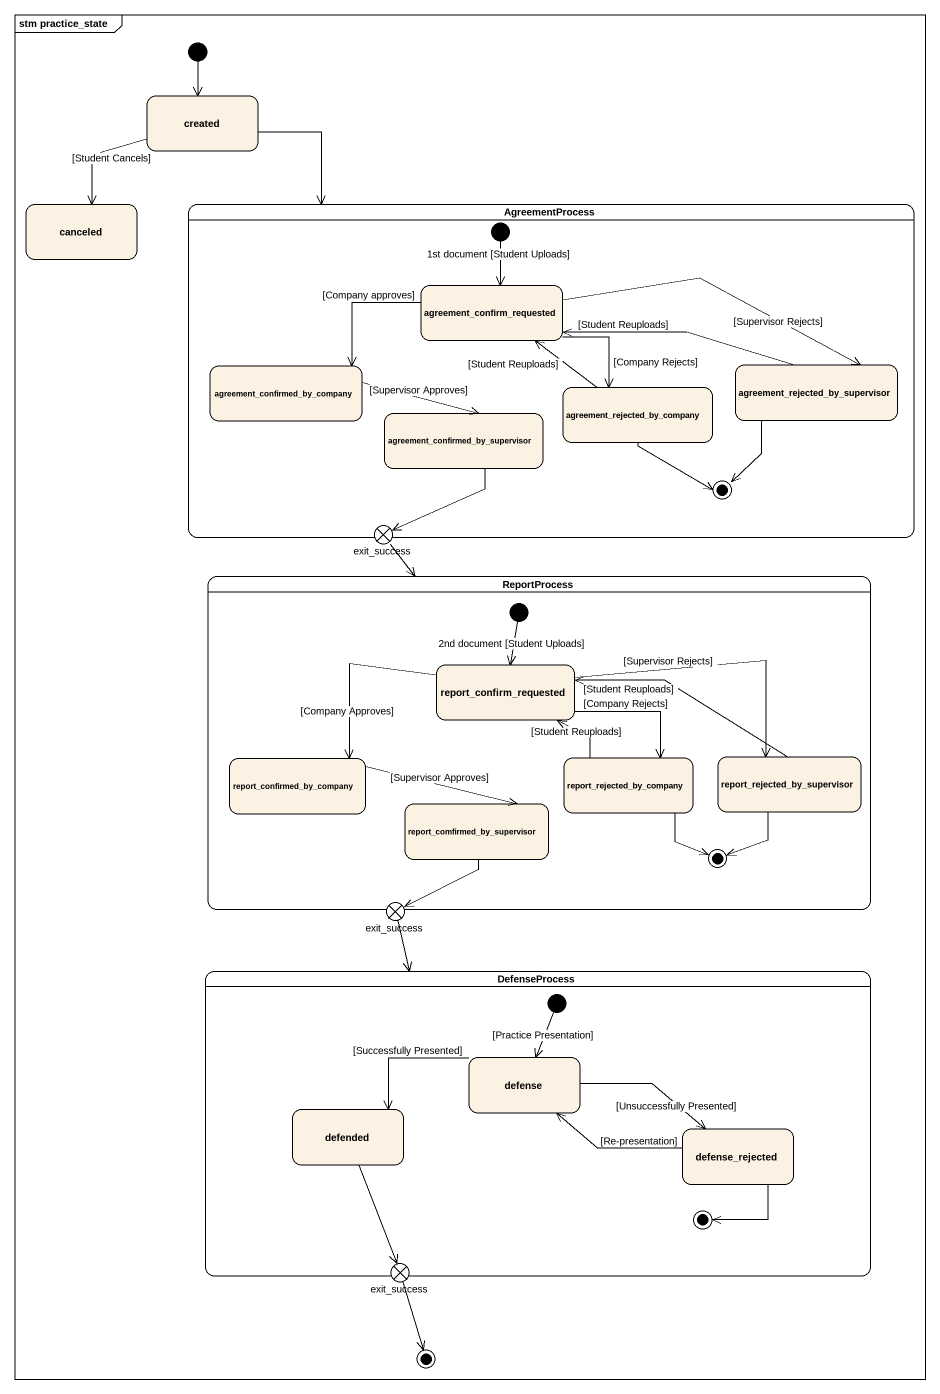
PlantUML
@startuml
mainframe stm practice_state
hide empty description
state created
state canceled
state AgreementProcess {
  state agreement_confirm_requested
  state "agreement_confirmed_by_company" as agreement_confirmed_by
  state "agreement_rejected_by_company" as agreement_rejected_by
  state "agreement_rejected_by_supervisor" as agreement_rejected_by_2
  state "agreement_confirmed_by_supervisor" as agreement_confirmed_by_2
  [*] --> agreement_confirm_requested : 1st document [Student Uploads]
  agreement_rejected_by --> [*]
  agreement_rejected_by_2 --> [*]
}
state exit_success <<choice>>
state ReportProcess {
  state report_confirm_requested
  state report_confirmed_by_company
  state report_rejected_by_company
  state "report_rejected_by_supervisor" as report_rejected_by
  state "report_comfirmed_by_supervisor" as report_comfirmed_by
  state "exit_success" as exit_success_2 <<exitPoint>>
  [*] --> report_confirm_requested : 2nd document [Student Uploads]
  report_rejected_by_company --> [*]
  report_rejected_by --> [*]
}
state DefenseProcess {
  state defense
  state defended
  state defense_rejected
  state "exit_success" as exit_success_3 <<exitPoint>>
  [*] --> defense : [Practice Presentation]
  defense_rejected --> [*]
}
state final4 <<end>>
[*] --> created
created --> canceled : [Student Cancels]
created --> AgreementProcess
agreement_confirm_requested -left-> agreement_confirmed_by : [Company approves]
agreement_confirm_requested --> agreement_rejected_by : [Company Rejects]
agreement_confirm_requested -right-> agreement_rejected_by_2 : [Supervisor Rejects]
agreement_confirmed_by -right-> agreement_confirmed_by_2 : [Supervisor Approves]
agreement_rejected_by -up-> agreement_confirm_requested : [Student Reuploads]
agreement_rejected_by_2 -left-> agreement_confirm_requested : [Student Reuploads]
agreement_confirmed_by_2 --> exit_success
exit_success --> ReportProcess
report_confirm_requested -left-> report_confirmed_by_company : [Company Approves]
report_confirm_requested --> report_rejected_by_company : [Company Rejects]
report_confirm_requested -right-> report_rejected_by : [Supervisor Rejects]
report_confirmed_by_company -right-> report_comfirmed_by : [Supervisor Approves]
report_rejected_by_company -up-> report_confirm_requested : [Student Reuploads]
report_rejected_by -left-> report_confirm_requested : [Student Reuploads]
report_comfirmed_by --> exit_success_2
exit_success_2 --> DefenseProcess
defense -left-> defended : [Successfully Presented]
defense -right-> defense_rejected : [Unsuccessfully Presented]
defended --> exit_success_3
defense_rejected -left-> defense : [Re-presentation]
exit_success_3 --> final4
@enduml
